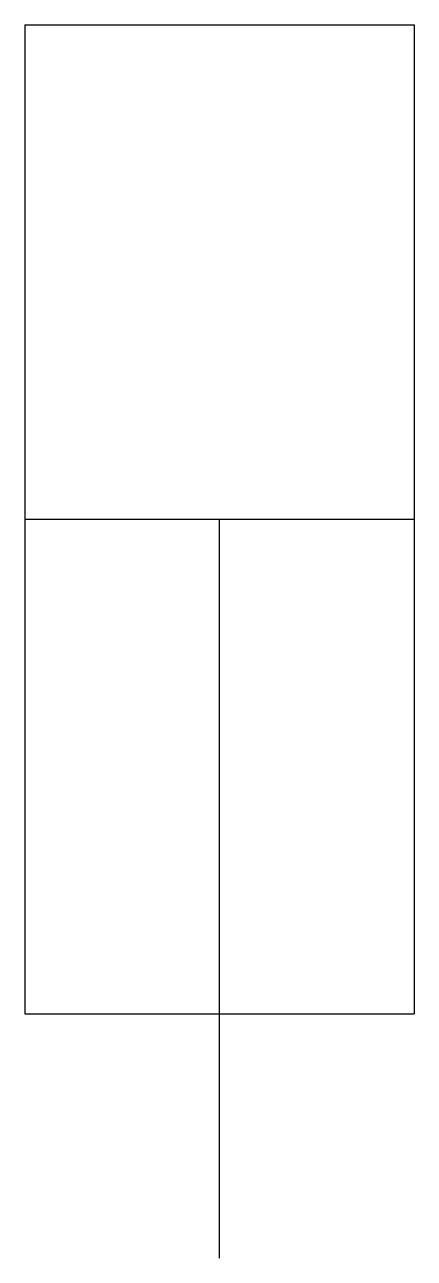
# Model space of a CAD drawing. Header units: metres. Extents: x -21658.3 to -21653.5, y -12357.6 to -12342.4.
import ezdxf

# ---------------------------------------------------------------- set-up
doc = ezdxf.new("R2010")
doc.units = ezdxf.units.M

msp = doc.modelspace()

# ---------------------------------------------------------------- linework, layer by layer
for p, q in [((-21658.32, -12342.36), (-21653.51, -12342.36)), ((-21658.32, -12342.36), (-21658.32, -12354.57)), ((-21653.51, -12342.36), (-21653.51, -12354.57)), ((-21653.51, -12348.47), (-21658.32, -12348.47)), ((-21655.92, -12348.47), (-21655.92, -12357.59)), ((-21658.32, -12354.57), (-21653.51, -12354.57))]:
    msp.add_line(p, q)

doc.saveas('drawing.dxf')
